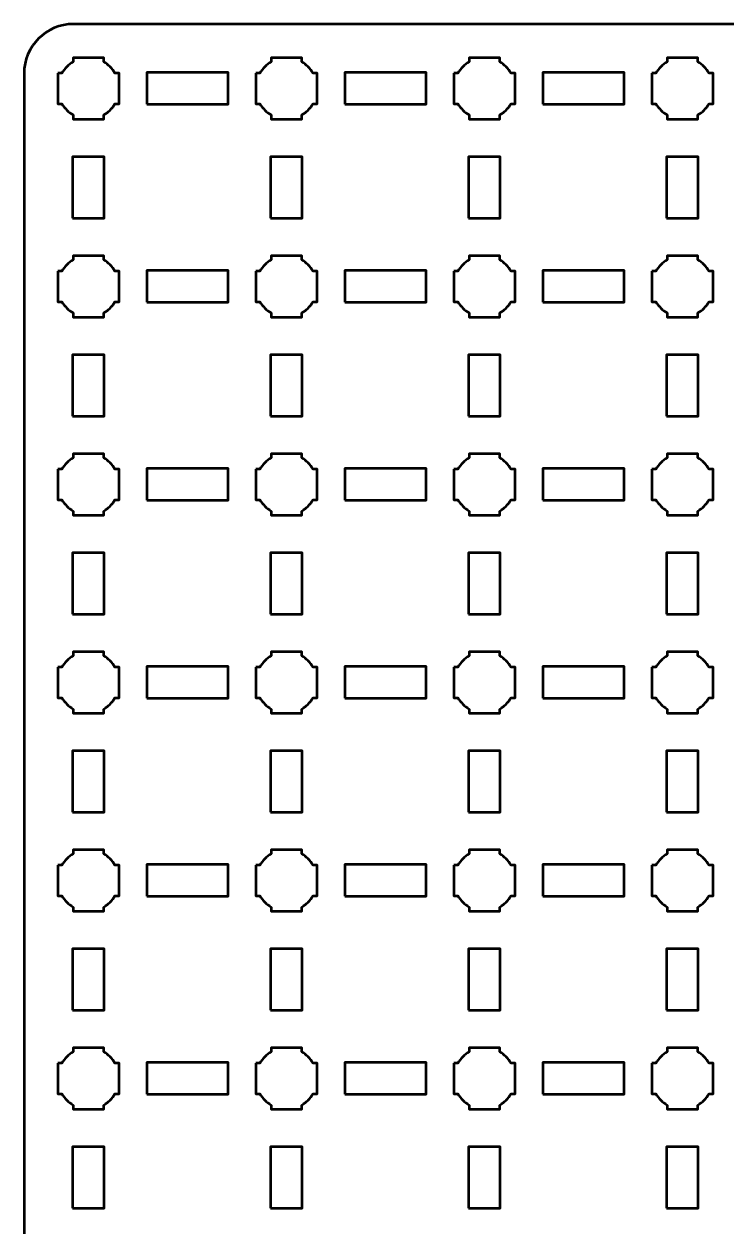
# Model space of a CAD drawing. Header units: centimetres. Extents: x -40.1 to 19.1, y -39.5 to 9.8.
# Drawn here: x -40.15 to -33.05, y -2.35 to 9.8 of the extents above; entities that cross this region are included whole.
import ezdxf

# ---------------------------------------------------------------- set-up
doc = ezdxf.new("R2010")
doc.units = ezdxf.units.CM
doc.header["$MEASUREMENT"] = 0
doc.layers.add('Layer 1', color=7, linetype='Continuous')

msp = doc.modelspace()

# ---------------------------------------------------------------- linework, layer by layer
at = {"layer": 'Layer 1', "color": 250, "lineweight": 53}
for points in [[(-38.91094, 8.99), (-38.08906, 8.99), (-38.08906, 9.31), (-38.91094, 9.31), (-38.91094, 8.99)], [(-36.91094, 8.99), (-36.08906, 8.99), (-36.08906, 9.31), (-36.91094, 9.31), (-36.91094, 8.99)], [(-34.91094, 8.99), (-34.08906, 8.99), (-34.08906, 9.31), (-34.91094, 9.31), (-34.91094, 8.99)], [(-39.66, 7.84), (-39.34, 7.84), (-39.34, 8.46), (-39.66, 8.46), (-39.66, 7.84)], [(-37.66, 7.84), (-37.34, 7.84), (-37.34, 8.46), (-37.66, 8.46), (-37.66, 7.84)], [(-35.66, 7.84), (-35.34, 7.84), (-35.34, 8.46), (-35.66, 8.46), (-35.66, 7.84)], [(-33.66, 7.84), (-33.34, 7.84), (-33.34, 8.46), (-33.66, 8.46), (-33.66, 7.84)], [(-38.91094, 6.99), (-38.08906, 6.99), (-38.08906, 7.31), (-38.91094, 7.31), (-38.91094, 6.99)], [(-36.91094, 6.99), (-36.08906, 6.99), (-36.08906, 7.31), (-36.91094, 7.31), (-36.91094, 6.99)], [(-34.91094, 6.99), (-34.08906, 6.99), (-34.08906, 7.31), (-34.91094, 7.31), (-34.91094, 6.99)], [(-39.66, 5.84), (-39.34, 5.84), (-39.34, 6.46), (-39.66, 6.46), (-39.66, 5.84)], [(-37.66, 5.84), (-37.34, 5.84), (-37.34, 6.46), (-37.66, 6.46), (-37.66, 5.84)], [(-35.66, 5.84), (-35.34, 5.84), (-35.34, 6.46), (-35.66, 6.46), (-35.66, 5.84)], [(-33.66, 5.84), (-33.34, 5.84), (-33.34, 6.46), (-33.66, 6.46), (-33.66, 5.84)], [(-38.91094, 4.99), (-38.08906, 4.99), (-38.08906, 5.31), (-38.91094, 5.31), (-38.91094, 4.99)], [(-36.91094, 4.99), (-36.08906, 4.99), (-36.08906, 5.31), (-36.91094, 5.31), (-36.91094, 4.99)], [(-34.91094, 4.99), (-34.08906, 4.99), (-34.08906, 5.31), (-34.91094, 5.31), (-34.91094, 4.99)], [(-39.66, 3.84), (-39.34, 3.84), (-39.34, 4.46), (-39.66, 4.46), (-39.66, 3.84)], [(-37.66, 3.84), (-37.34, 3.84), (-37.34, 4.46), (-37.66, 4.46), (-37.66, 3.84)], [(-35.66, 3.84), (-35.34, 3.84), (-35.34, 4.46), (-35.66, 4.46), (-35.66, 3.84)], [(-33.66, 3.84), (-33.34, 3.84), (-33.34, 4.46), (-33.66, 4.46), (-33.66, 3.84)], [(-38.91094, 2.99), (-38.08906, 2.99), (-38.08906, 3.31), (-38.91094, 3.31), (-38.91094, 2.99)], [(-36.91094, 2.99), (-36.08906, 2.99), (-36.08906, 3.31), (-36.91094, 3.31), (-36.91094, 2.99)], [(-34.91094, 2.99), (-34.08906, 2.99), (-34.08906, 3.31), (-34.91094, 3.31), (-34.91094, 2.99)], [(-39.66, 1.84), (-39.34, 1.84), (-39.34, 2.46), (-39.66, 2.46), (-39.66, 1.84)], [(-37.66, 1.84), (-37.34, 1.84), (-37.34, 2.46), (-37.66, 2.46), (-37.66, 1.84)], [(-35.66, 1.84), (-35.34, 1.84), (-35.34, 2.46), (-35.66, 2.46), (-35.66, 1.84)], [(-33.66, 1.84), (-33.34, 1.84), (-33.34, 2.46), (-33.66, 2.46), (-33.66, 1.84)], [(-38.91094, 0.99), (-38.08906, 0.99), (-38.08906, 1.31), (-38.91094, 1.31), (-38.91094, 0.99)], [(-36.91094, 0.99), (-36.08906, 0.99), (-36.08906, 1.31), (-36.91094, 1.31), (-36.91094, 0.99)], [(-34.91094, 0.99), (-34.08906, 0.99), (-34.08906, 1.31), (-34.91094, 1.31), (-34.91094, 0.99)], [(-39.66, -0.16), (-39.34, -0.16), (-39.34, 0.46), (-39.66, 0.46), (-39.66, -0.16)], [(-37.66, -0.16), (-37.34, -0.16), (-37.34, 0.46), (-37.66, 0.46), (-37.66, -0.16)], [(-35.66, -0.16), (-35.34, -0.16), (-35.34, 0.46), (-35.66, 0.46), (-35.66, -0.16)], [(-33.66, -0.16), (-33.34, -0.16), (-33.34, 0.46), (-33.66, 0.46), (-33.66, -0.16)], [(-38.91094, -1.01), (-38.08906, -1.01), (-38.08906, -0.69), (-38.91094, -0.69), (-38.91094, -1.01)], [(-36.91094, -1.01), (-36.08906, -1.01), (-36.08906, -0.69), (-36.91094, -0.69), (-36.91094, -1.01)], [(-34.91094, -1.01), (-34.08906, -1.01), (-34.08906, -0.69), (-34.91094, -0.69), (-34.91094, -1.01)], [(-39.66, -2.16), (-39.34, -2.16), (-39.34, -1.54), (-39.66, -1.54), (-39.66, -2.16)], [(-37.66, -2.16), (-37.34, -2.16), (-37.34, -1.54), (-37.66, -1.54), (-37.66, -2.16)], [(-35.66, -2.16), (-35.34, -2.16), (-35.34, -1.54), (-35.66, -1.54), (-35.66, -2.16)], [(-33.66, -2.16), (-33.34, -2.16), (-33.34, -1.54), (-33.66, -1.54), (-33.66, -2.16)]]:
    msp.add_lwpolyline(points, close=True, dxfattribs=at)
msp.add_open_spline([(-40.15, -39), (-40.15, -39), (-40.15, 9.3), (-40.15, 9.3), (-40.15, 9.3), (-40.15, 9.57609), (-39.92609, 9.8), (-39.65, 9.8), (-39.65, 9.8), (-39.65, 9.8), (18.65, 9.8), (18.65, 9.8), (18.65, 9.8), (18.92609, 9.8), (19.15, 9.57609), (19.15, 9.3), (19.15, 9.3), (19.15, 9.3), (19.15, -39), (19.15, -39), (19.15, -39), (19.15, -39.27609), (18.92609, -39.5), (18.65, -39.5), (18.65, -39.5), (18.65, -39.5), (-39.65, -39.5), (-39.65, -39.5), (-39.65, -39.5), (-39.92609, -39.5), (-40.15, -39.27609), (-40.15, -39)], degree=3, knots=[0, 0, 0, 0, 0.125, 0.125, 0.125, 0.125, 0.25, 0.25, 0.25, 0.25, 0.375, 0.375, 0.375, 0.375, 0.5, 0.5, 0.5, 0.5, 0.625, 0.625, 0.625, 0.625, 0.75, 0.75, 0.75, 0.75, 0.875, 0.875, 0.875, 0.875, 1, 1, 1, 1], dxfattribs=at)
at = {"layer": 'Layer 1', "lineweight": 53}
for points in [[(-39.81, 9.305), (-39.81, 9.305), (-39.76851, 9.305), (-39.76851, 9.305), (-39.76851, 9.305), (-39.74128, 9.35205), (-39.70205, 9.39128), (-39.655, 9.41851), (-39.655, 9.41851), (-39.655, 9.41851), (-39.655, 9.46), (-39.655, 9.46), (-39.655, 9.46), (-39.655, 9.46), (-39.5, 9.46), (-39.5, 9.46), (-39.5, 9.46), (-39.5, 9.46), (-39.345, 9.46), (-39.345, 9.46), (-39.345, 9.46), (-39.345, 9.46), (-39.345, 9.41851), (-39.345, 9.41851), (-39.345, 9.41851), (-39.29795, 9.39128), (-39.25872, 9.35205), (-39.23149, 9.305), (-39.23149, 9.305), (-39.23149, 9.305), (-39.19, 9.305), (-39.19, 9.305), (-39.19, 9.305), (-39.19, 9.305), (-39.19, 9.15), (-39.19, 9.15), (-39.19, 9.15), (-39.19, 9.15), (-39.19, 8.995), (-39.19, 8.995), (-39.19, 8.995), (-39.19, 8.995), (-39.23149, 8.995), (-39.23149, 8.995), (-39.23149, 8.995), (-39.25872, 8.94795), (-39.29795, 8.90872), (-39.345, 8.88149), (-39.345, 8.88149), (-39.345, 8.88149), (-39.345, 8.84), (-39.345, 8.84), (-39.345, 8.84), (-39.345, 8.84), (-39.5, 8.84), (-39.5, 8.84), (-39.5, 8.84), (-39.5, 8.84), (-39.655, 8.84), (-39.655, 8.84), (-39.655, 8.84), (-39.655, 8.84), (-39.655, 8.88149), (-39.655, 8.88149), (-39.655, 8.88149), (-39.70205, 8.90872), (-39.74128, 8.94795), (-39.76851, 8.995), (-39.76851, 8.995), (-39.76851, 8.995), (-39.81, 8.995), (-39.81, 8.995), (-39.81, 8.995), (-39.81, 8.995), (-39.81, 9.15), (-39.81, 9.15), (-39.81, 9.15), (-39.81, 9.15), (-39.81, 9.305), (-39.81, 9.305)], [(-37.81, 9.305), (-37.81, 9.305), (-37.76851, 9.305), (-37.76851, 9.305), (-37.76851, 9.305), (-37.74128, 9.35205), (-37.70205, 9.39128), (-37.655, 9.41851), (-37.655, 9.41851), (-37.655, 9.41851), (-37.655, 9.46), (-37.655, 9.46), (-37.655, 9.46), (-37.655, 9.46), (-37.5, 9.46), (-37.5, 9.46), (-37.5, 9.46), (-37.5, 9.46), (-37.345, 9.46), (-37.345, 9.46), (-37.345, 9.46), (-37.345, 9.46), (-37.345, 9.41851), (-37.345, 9.41851), (-37.345, 9.41851), (-37.29795, 9.39128), (-37.25872, 9.35205), (-37.23149, 9.305), (-37.23149, 9.305), (-37.23149, 9.305), (-37.19, 9.305), (-37.19, 9.305), (-37.19, 9.305), (-37.19, 9.305), (-37.19, 9.15), (-37.19, 9.15), (-37.19, 9.15), (-37.19, 9.15), (-37.19, 8.995), (-37.19, 8.995), (-37.19, 8.995), (-37.19, 8.995), (-37.23149, 8.995), (-37.23149, 8.995), (-37.23149, 8.995), (-37.25872, 8.94795), (-37.29795, 8.90872), (-37.345, 8.88149), (-37.345, 8.88149), (-37.345, 8.88149), (-37.345, 8.84), (-37.345, 8.84), (-37.345, 8.84), (-37.345, 8.84), (-37.5, 8.84), (-37.5, 8.84), (-37.5, 8.84), (-37.5, 8.84), (-37.655, 8.84), (-37.655, 8.84), (-37.655, 8.84), (-37.655, 8.84), (-37.655, 8.88149), (-37.655, 8.88149), (-37.655, 8.88149), (-37.70205, 8.90872), (-37.74128, 8.94795), (-37.76851, 8.995), (-37.76851, 8.995), (-37.76851, 8.995), (-37.81, 8.995), (-37.81, 8.995), (-37.81, 8.995), (-37.81, 8.995), (-37.81, 9.15), (-37.81, 9.15), (-37.81, 9.15), (-37.81, 9.15), (-37.81, 9.305), (-37.81, 9.305)], [(-35.81, 9.305), (-35.81, 9.305), (-35.76851, 9.305), (-35.76851, 9.305), (-35.76851, 9.305), (-35.74128, 9.35205), (-35.70205, 9.39128), (-35.655, 9.41851), (-35.655, 9.41851), (-35.655, 9.41851), (-35.655, 9.46), (-35.655, 9.46), (-35.655, 9.46), (-35.655, 9.46), (-35.5, 9.46), (-35.5, 9.46), (-35.5, 9.46), (-35.5, 9.46), (-35.345, 9.46), (-35.345, 9.46), (-35.345, 9.46), (-35.345, 9.46), (-35.345, 9.41851), (-35.345, 9.41851), (-35.345, 9.41851), (-35.29795, 9.39128), (-35.25872, 9.35205), (-35.23149, 9.305), (-35.23149, 9.305), (-35.23149, 9.305), (-35.19, 9.305), (-35.19, 9.305), (-35.19, 9.305), (-35.19, 9.305), (-35.19, 9.15), (-35.19, 9.15), (-35.19, 9.15), (-35.19, 9.15), (-35.19, 8.995), (-35.19, 8.995), (-35.19, 8.995), (-35.19, 8.995), (-35.23149, 8.995), (-35.23149, 8.995), (-35.23149, 8.995), (-35.25872, 8.94795), (-35.29795, 8.90872), (-35.345, 8.88149), (-35.345, 8.88149), (-35.345, 8.88149), (-35.345, 8.84), (-35.345, 8.84), (-35.345, 8.84), (-35.345, 8.84), (-35.5, 8.84), (-35.5, 8.84), (-35.5, 8.84), (-35.5, 8.84), (-35.655, 8.84), (-35.655, 8.84), (-35.655, 8.84), (-35.655, 8.84), (-35.655, 8.88149), (-35.655, 8.88149), (-35.655, 8.88149), (-35.70205, 8.90872), (-35.74128, 8.94795), (-35.76851, 8.995), (-35.76851, 8.995), (-35.76851, 8.995), (-35.81, 8.995), (-35.81, 8.995), (-35.81, 8.995), (-35.81, 8.995), (-35.81, 9.15), (-35.81, 9.15), (-35.81, 9.15), (-35.81, 9.15), (-35.81, 9.305), (-35.81, 9.305)], [(-33.81, 9.305), (-33.81, 9.305), (-33.76851, 9.305), (-33.76851, 9.305), (-33.76851, 9.305), (-33.74128, 9.35205), (-33.70205, 9.39128), (-33.655, 9.41851), (-33.655, 9.41851), (-33.655, 9.41851), (-33.655, 9.46), (-33.655, 9.46), (-33.655, 9.46), (-33.655, 9.46), (-33.5, 9.46), (-33.5, 9.46), (-33.5, 9.46), (-33.5, 9.46), (-33.345, 9.46), (-33.345, 9.46), (-33.345, 9.46), (-33.345, 9.46), (-33.345, 9.41851), (-33.345, 9.41851), (-33.345, 9.41851), (-33.29795, 9.39128), (-33.25872, 9.35205), (-33.23149, 9.305), (-33.23149, 9.305), (-33.23149, 9.305), (-33.19, 9.305), (-33.19, 9.305), (-33.19, 9.305), (-33.19, 9.305), (-33.19, 9.15), (-33.19, 9.15), (-33.19, 9.15), (-33.19, 9.15), (-33.19, 8.995), (-33.19, 8.995), (-33.19, 8.995), (-33.19, 8.995), (-33.23149, 8.995), (-33.23149, 8.995), (-33.23149, 8.995), (-33.25872, 8.94795), (-33.29795, 8.90872), (-33.345, 8.88149), (-33.345, 8.88149), (-33.345, 8.88149), (-33.345, 8.84), (-33.345, 8.84), (-33.345, 8.84), (-33.345, 8.84), (-33.5, 8.84), (-33.5, 8.84), (-33.5, 8.84), (-33.5, 8.84), (-33.655, 8.84), (-33.655, 8.84), (-33.655, 8.84), (-33.655, 8.84), (-33.655, 8.88149), (-33.655, 8.88149), (-33.655, 8.88149), (-33.70205, 8.90872), (-33.74128, 8.94795), (-33.76851, 8.995), (-33.76851, 8.995), (-33.76851, 8.995), (-33.81, 8.995), (-33.81, 8.995), (-33.81, 8.995), (-33.81, 8.995), (-33.81, 9.15), (-33.81, 9.15), (-33.81, 9.15), (-33.81, 9.15), (-33.81, 9.305), (-33.81, 9.305)], [(-39.81, 7.305), (-39.81, 7.305), (-39.76851, 7.305), (-39.76851, 7.305), (-39.76851, 7.305), (-39.74128, 7.35205), (-39.70205, 7.39128), (-39.655, 7.41851), (-39.655, 7.41851), (-39.655, 7.41851), (-39.655, 7.46), (-39.655, 7.46), (-39.655, 7.46), (-39.655, 7.46), (-39.5, 7.46), (-39.5, 7.46), (-39.5, 7.46), (-39.5, 7.46), (-39.345, 7.46), (-39.345, 7.46), (-39.345, 7.46), (-39.345, 7.46), (-39.345, 7.41851), (-39.345, 7.41851), (-39.345, 7.41851), (-39.29795, 7.39128), (-39.25872, 7.35205), (-39.23149, 7.305), (-39.23149, 7.305), (-39.23149, 7.305), (-39.19, 7.305), (-39.19, 7.305), (-39.19, 7.305), (-39.19, 7.305), (-39.19, 7.15), (-39.19, 7.15), (-39.19, 7.15), (-39.19, 7.15), (-39.19, 6.995), (-39.19, 6.995), (-39.19, 6.995), (-39.19, 6.995), (-39.23149, 6.995), (-39.23149, 6.995), (-39.23149, 6.995), (-39.25872, 6.94795), (-39.29795, 6.90872), (-39.345, 6.88149), (-39.345, 6.88149), (-39.345, 6.88149), (-39.345, 6.84), (-39.345, 6.84), (-39.345, 6.84), (-39.345, 6.84), (-39.5, 6.84), (-39.5, 6.84), (-39.5, 6.84), (-39.5, 6.84), (-39.655, 6.84), (-39.655, 6.84), (-39.655, 6.84), (-39.655, 6.84), (-39.655, 6.88149), (-39.655, 6.88149), (-39.655, 6.88149), (-39.70205, 6.90872), (-39.74128, 6.94795), (-39.76851, 6.995), (-39.76851, 6.995), (-39.76851, 6.995), (-39.81, 6.995), (-39.81, 6.995), (-39.81, 6.995), (-39.81, 6.995), (-39.81, 7.15), (-39.81, 7.15), (-39.81, 7.15), (-39.81, 7.15), (-39.81, 7.305), (-39.81, 7.305)], [(-37.81, 7.305), (-37.81, 7.305), (-37.76851, 7.305), (-37.76851, 7.305), (-37.76851, 7.305), (-37.74128, 7.35205), (-37.70205, 7.39128), (-37.655, 7.41851), (-37.655, 7.41851), (-37.655, 7.41851), (-37.655, 7.46), (-37.655, 7.46), (-37.655, 7.46), (-37.655, 7.46), (-37.5, 7.46), (-37.5, 7.46), (-37.5, 7.46), (-37.5, 7.46), (-37.345, 7.46), (-37.345, 7.46), (-37.345, 7.46), (-37.345, 7.46), (-37.345, 7.41851), (-37.345, 7.41851), (-37.345, 7.41851), (-37.29795, 7.39128), (-37.25872, 7.35205), (-37.23149, 7.305), (-37.23149, 7.305), (-37.23149, 7.305), (-37.19, 7.305), (-37.19, 7.305), (-37.19, 7.305), (-37.19, 7.305), (-37.19, 7.15), (-37.19, 7.15), (-37.19, 7.15), (-37.19, 7.15), (-37.19, 6.995), (-37.19, 6.995), (-37.19, 6.995), (-37.19, 6.995), (-37.23149, 6.995), (-37.23149, 6.995), (-37.23149, 6.995), (-37.25872, 6.94795), (-37.29795, 6.90872), (-37.345, 6.88149), (-37.345, 6.88149), (-37.345, 6.88149), (-37.345, 6.84), (-37.345, 6.84), (-37.345, 6.84), (-37.345, 6.84), (-37.5, 6.84), (-37.5, 6.84), (-37.5, 6.84), (-37.5, 6.84), (-37.655, 6.84), (-37.655, 6.84), (-37.655, 6.84), (-37.655, 6.84), (-37.655, 6.88149), (-37.655, 6.88149), (-37.655, 6.88149), (-37.70205, 6.90872), (-37.74128, 6.94795), (-37.76851, 6.995), (-37.76851, 6.995), (-37.76851, 6.995), (-37.81, 6.995), (-37.81, 6.995), (-37.81, 6.995), (-37.81, 6.995), (-37.81, 7.15), (-37.81, 7.15), (-37.81, 7.15), (-37.81, 7.15), (-37.81, 7.305), (-37.81, 7.305)], [(-35.81, 7.305), (-35.81, 7.305), (-35.76851, 7.305), (-35.76851, 7.305), (-35.76851, 7.305), (-35.74128, 7.35205), (-35.70205, 7.39128), (-35.655, 7.41851), (-35.655, 7.41851), (-35.655, 7.41851), (-35.655, 7.46), (-35.655, 7.46), (-35.655, 7.46), (-35.655, 7.46), (-35.5, 7.46), (-35.5, 7.46), (-35.5, 7.46), (-35.5, 7.46), (-35.345, 7.46), (-35.345, 7.46), (-35.345, 7.46), (-35.345, 7.46), (-35.345, 7.41851), (-35.345, 7.41851), (-35.345, 7.41851), (-35.29795, 7.39128), (-35.25872, 7.35205), (-35.23149, 7.305), (-35.23149, 7.305), (-35.23149, 7.305), (-35.19, 7.305), (-35.19, 7.305), (-35.19, 7.305), (-35.19, 7.305), (-35.19, 7.15), (-35.19, 7.15), (-35.19, 7.15), (-35.19, 7.15), (-35.19, 6.995), (-35.19, 6.995), (-35.19, 6.995), (-35.19, 6.995), (-35.23149, 6.995), (-35.23149, 6.995), (-35.23149, 6.995), (-35.25872, 6.94795), (-35.29795, 6.90872), (-35.345, 6.88149), (-35.345, 6.88149), (-35.345, 6.88149), (-35.345, 6.84), (-35.345, 6.84), (-35.345, 6.84), (-35.345, 6.84), (-35.5, 6.84), (-35.5, 6.84), (-35.5, 6.84), (-35.5, 6.84), (-35.655, 6.84), (-35.655, 6.84), (-35.655, 6.84), (-35.655, 6.84), (-35.655, 6.88149), (-35.655, 6.88149), (-35.655, 6.88149), (-35.70205, 6.90872), (-35.74128, 6.94795), (-35.76851, 6.995), (-35.76851, 6.995), (-35.76851, 6.995), (-35.81, 6.995), (-35.81, 6.995), (-35.81, 6.995), (-35.81, 6.995), (-35.81, 7.15), (-35.81, 7.15), (-35.81, 7.15), (-35.81, 7.15), (-35.81, 7.305), (-35.81, 7.305)], [(-33.81, 7.305), (-33.81, 7.305), (-33.76851, 7.305), (-33.76851, 7.305), (-33.76851, 7.305), (-33.74128, 7.35205), (-33.70205, 7.39128), (-33.655, 7.41851), (-33.655, 7.41851), (-33.655, 7.41851), (-33.655, 7.46), (-33.655, 7.46), (-33.655, 7.46), (-33.655, 7.46), (-33.5, 7.46), (-33.5, 7.46), (-33.5, 7.46), (-33.5, 7.46), (-33.345, 7.46), (-33.345, 7.46), (-33.345, 7.46), (-33.345, 7.46), (-33.345, 7.41851), (-33.345, 7.41851), (-33.345, 7.41851), (-33.29795, 7.39128), (-33.25872, 7.35205), (-33.23149, 7.305), (-33.23149, 7.305), (-33.23149, 7.305), (-33.19, 7.305), (-33.19, 7.305), (-33.19, 7.305), (-33.19, 7.305), (-33.19, 7.15), (-33.19, 7.15), (-33.19, 7.15), (-33.19, 7.15), (-33.19, 6.995), (-33.19, 6.995), (-33.19, 6.995), (-33.19, 6.995), (-33.23149, 6.995), (-33.23149, 6.995), (-33.23149, 6.995), (-33.25872, 6.94795), (-33.29795, 6.90872), (-33.345, 6.88149), (-33.345, 6.88149), (-33.345, 6.88149), (-33.345, 6.84), (-33.345, 6.84), (-33.345, 6.84), (-33.345, 6.84), (-33.5, 6.84), (-33.5, 6.84), (-33.5, 6.84), (-33.5, 6.84), (-33.655, 6.84), (-33.655, 6.84), (-33.655, 6.84), (-33.655, 6.84), (-33.655, 6.88149), (-33.655, 6.88149), (-33.655, 6.88149), (-33.70205, 6.90872), (-33.74128, 6.94795), (-33.76851, 6.995), (-33.76851, 6.995), (-33.76851, 6.995), (-33.81, 6.995), (-33.81, 6.995), (-33.81, 6.995), (-33.81, 6.995), (-33.81, 7.15), (-33.81, 7.15), (-33.81, 7.15), (-33.81, 7.15), (-33.81, 7.305), (-33.81, 7.305)], [(-39.81, 5.305), (-39.81, 5.305), (-39.76851, 5.305), (-39.76851, 5.305), (-39.76851, 5.305), (-39.74128, 5.35205), (-39.70205, 5.39128), (-39.655, 5.41851), (-39.655, 5.41851), (-39.655, 5.41851), (-39.655, 5.46), (-39.655, 5.46), (-39.655, 5.46), (-39.655, 5.46), (-39.5, 5.46), (-39.5, 5.46), (-39.5, 5.46), (-39.5, 5.46), (-39.345, 5.46), (-39.345, 5.46), (-39.345, 5.46), (-39.345, 5.46), (-39.345, 5.41851), (-39.345, 5.41851), (-39.345, 5.41851), (-39.29795, 5.39128), (-39.25872, 5.35205), (-39.23149, 5.305), (-39.23149, 5.305), (-39.23149, 5.305), (-39.19, 5.305), (-39.19, 5.305), (-39.19, 5.305), (-39.19, 5.305), (-39.19, 5.15), (-39.19, 5.15), (-39.19, 5.15), (-39.19, 5.15), (-39.19, 4.995), (-39.19, 4.995), (-39.19, 4.995), (-39.19, 4.995), (-39.23149, 4.995), (-39.23149, 4.995), (-39.23149, 4.995), (-39.25872, 4.94795), (-39.29795, 4.90872), (-39.345, 4.88149), (-39.345, 4.88149), (-39.345, 4.88149), (-39.345, 4.84), (-39.345, 4.84), (-39.345, 4.84), (-39.345, 4.84), (-39.5, 4.84), (-39.5, 4.84), (-39.5, 4.84), (-39.5, 4.84), (-39.655, 4.84), (-39.655, 4.84), (-39.655, 4.84), (-39.655, 4.84), (-39.655, 4.88149), (-39.655, 4.88149), (-39.655, 4.88149), (-39.70205, 4.90872), (-39.74128, 4.94795), (-39.76851, 4.995), (-39.76851, 4.995), (-39.76851, 4.995), (-39.81, 4.995), (-39.81, 4.995), (-39.81, 4.995), (-39.81, 4.995), (-39.81, 5.15), (-39.81, 5.15), (-39.81, 5.15), (-39.81, 5.15), (-39.81, 5.305), (-39.81, 5.305)], [(-37.81, 5.305), (-37.81, 5.305), (-37.76851, 5.305), (-37.76851, 5.305), (-37.76851, 5.305), (-37.74128, 5.35205), (-37.70205, 5.39128), (-37.655, 5.41851), (-37.655, 5.41851), (-37.655, 5.41851), (-37.655, 5.46), (-37.655, 5.46), (-37.655, 5.46), (-37.655, 5.46), (-37.5, 5.46), (-37.5, 5.46), (-37.5, 5.46), (-37.5, 5.46), (-37.345, 5.46), (-37.345, 5.46), (-37.345, 5.46), (-37.345, 5.46), (-37.345, 5.41851), (-37.345, 5.41851), (-37.345, 5.41851), (-37.29795, 5.39128), (-37.25872, 5.35205), (-37.23149, 5.305), (-37.23149, 5.305), (-37.23149, 5.305), (-37.19, 5.305), (-37.19, 5.305), (-37.19, 5.305), (-37.19, 5.305), (-37.19, 5.15), (-37.19, 5.15), (-37.19, 5.15), (-37.19, 5.15), (-37.19, 4.995), (-37.19, 4.995), (-37.19, 4.995), (-37.19, 4.995), (-37.23149, 4.995), (-37.23149, 4.995), (-37.23149, 4.995), (-37.25872, 4.94795), (-37.29795, 4.90872), (-37.345, 4.88149), (-37.345, 4.88149), (-37.345, 4.88149), (-37.345, 4.84), (-37.345, 4.84), (-37.345, 4.84), (-37.345, 4.84), (-37.5, 4.84), (-37.5, 4.84), (-37.5, 4.84), (-37.5, 4.84), (-37.655, 4.84), (-37.655, 4.84), (-37.655, 4.84), (-37.655, 4.84), (-37.655, 4.88149), (-37.655, 4.88149), (-37.655, 4.88149), (-37.70205, 4.90872), (-37.74128, 4.94795), (-37.76851, 4.995), (-37.76851, 4.995), (-37.76851, 4.995), (-37.81, 4.995), (-37.81, 4.995), (-37.81, 4.995), (-37.81, 4.995), (-37.81, 5.15), (-37.81, 5.15), (-37.81, 5.15), (-37.81, 5.15), (-37.81, 5.305), (-37.81, 5.305)], [(-35.81, 5.305), (-35.81, 5.305), (-35.76851, 5.305), (-35.76851, 5.305), (-35.76851, 5.305), (-35.74128, 5.35205), (-35.70205, 5.39128), (-35.655, 5.41851), (-35.655, 5.41851), (-35.655, 5.41851), (-35.655, 5.46), (-35.655, 5.46), (-35.655, 5.46), (-35.655, 5.46), (-35.5, 5.46), (-35.5, 5.46), (-35.5, 5.46), (-35.5, 5.46), (-35.345, 5.46), (-35.345, 5.46), (-35.345, 5.46), (-35.345, 5.46), (-35.345, 5.41851), (-35.345, 5.41851), (-35.345, 5.41851), (-35.29795, 5.39128), (-35.25872, 5.35205), (-35.23149, 5.305), (-35.23149, 5.305), (-35.23149, 5.305), (-35.19, 5.305), (-35.19, 5.305), (-35.19, 5.305), (-35.19, 5.305), (-35.19, 5.15), (-35.19, 5.15), (-35.19, 5.15), (-35.19, 5.15), (-35.19, 4.995), (-35.19, 4.995), (-35.19, 4.995), (-35.19, 4.995), (-35.23149, 4.995), (-35.23149, 4.995), (-35.23149, 4.995), (-35.25872, 4.94795), (-35.29795, 4.90872), (-35.345, 4.88149), (-35.345, 4.88149), (-35.345, 4.88149), (-35.345, 4.84), (-35.345, 4.84), (-35.345, 4.84), (-35.345, 4.84), (-35.5, 4.84), (-35.5, 4.84), (-35.5, 4.84), (-35.5, 4.84), (-35.655, 4.84), (-35.655, 4.84), (-35.655, 4.84), (-35.655, 4.84), (-35.655, 4.88149), (-35.655, 4.88149), (-35.655, 4.88149), (-35.70205, 4.90872), (-35.74128, 4.94795), (-35.76851, 4.995), (-35.76851, 4.995), (-35.76851, 4.995), (-35.81, 4.995), (-35.81, 4.995), (-35.81, 4.995), (-35.81, 4.995), (-35.81, 5.15), (-35.81, 5.15), (-35.81, 5.15), (-35.81, 5.15), (-35.81, 5.305), (-35.81, 5.305)], [(-33.81, 5.305), (-33.81, 5.305), (-33.76851, 5.305), (-33.76851, 5.305), (-33.76851, 5.305), (-33.74128, 5.35205), (-33.70205, 5.39128), (-33.655, 5.41851), (-33.655, 5.41851), (-33.655, 5.41851), (-33.655, 5.46), (-33.655, 5.46), (-33.655, 5.46), (-33.655, 5.46), (-33.5, 5.46), (-33.5, 5.46), (-33.5, 5.46), (-33.5, 5.46), (-33.345, 5.46), (-33.345, 5.46), (-33.345, 5.46), (-33.345, 5.46), (-33.345, 5.41851), (-33.345, 5.41851), (-33.345, 5.41851), (-33.29795, 5.39128), (-33.25872, 5.35205), (-33.23149, 5.305), (-33.23149, 5.305), (-33.23149, 5.305), (-33.19, 5.305), (-33.19, 5.305), (-33.19, 5.305), (-33.19, 5.305), (-33.19, 5.15), (-33.19, 5.15), (-33.19, 5.15), (-33.19, 5.15), (-33.19, 4.995), (-33.19, 4.995), (-33.19, 4.995), (-33.19, 4.995), (-33.23149, 4.995), (-33.23149, 4.995), (-33.23149, 4.995), (-33.25872, 4.94795), (-33.29795, 4.90872), (-33.345, 4.88149), (-33.345, 4.88149), (-33.345, 4.88149), (-33.345, 4.84), (-33.345, 4.84), (-33.345, 4.84), (-33.345, 4.84), (-33.5, 4.84), (-33.5, 4.84), (-33.5, 4.84), (-33.5, 4.84), (-33.655, 4.84), (-33.655, 4.84), (-33.655, 4.84), (-33.655, 4.84), (-33.655, 4.88149), (-33.655, 4.88149), (-33.655, 4.88149), (-33.70205, 4.90872), (-33.74128, 4.94795), (-33.76851, 4.995), (-33.76851, 4.995), (-33.76851, 4.995), (-33.81, 4.995), (-33.81, 4.995), (-33.81, 4.995), (-33.81, 4.995), (-33.81, 5.15), (-33.81, 5.15), (-33.81, 5.15), (-33.81, 5.15), (-33.81, 5.305), (-33.81, 5.305)], [(-39.81, 3.305), (-39.81, 3.305), (-39.76851, 3.305), (-39.76851, 3.305), (-39.76851, 3.305), (-39.74128, 3.35205), (-39.70205, 3.39128), (-39.655, 3.41851), (-39.655, 3.41851), (-39.655, 3.41851), (-39.655, 3.46), (-39.655, 3.46), (-39.655, 3.46), (-39.655, 3.46), (-39.5, 3.46), (-39.5, 3.46), (-39.5, 3.46), (-39.5, 3.46), (-39.345, 3.46), (-39.345, 3.46), (-39.345, 3.46), (-39.345, 3.46), (-39.345, 3.41851), (-39.345, 3.41851), (-39.345, 3.41851), (-39.29795, 3.39128), (-39.25872, 3.35205), (-39.23149, 3.305), (-39.23149, 3.305), (-39.23149, 3.305), (-39.19, 3.305), (-39.19, 3.305), (-39.19, 3.305), (-39.19, 3.305), (-39.19, 3.15), (-39.19, 3.15), (-39.19, 3.15), (-39.19, 3.15), (-39.19, 2.995), (-39.19, 2.995), (-39.19, 2.995), (-39.19, 2.995), (-39.23149, 2.995), (-39.23149, 2.995), (-39.23149, 2.995), (-39.25872, 2.94795), (-39.29795, 2.90872), (-39.345, 2.88149), (-39.345, 2.88149), (-39.345, 2.88149), (-39.345, 2.84), (-39.345, 2.84), (-39.345, 2.84), (-39.345, 2.84), (-39.5, 2.84), (-39.5, 2.84), (-39.5, 2.84), (-39.5, 2.84), (-39.655, 2.84), (-39.655, 2.84), (-39.655, 2.84), (-39.655, 2.84), (-39.655, 2.88149), (-39.655, 2.88149), (-39.655, 2.88149), (-39.70205, 2.90872), (-39.74128, 2.94795), (-39.76851, 2.995), (-39.76851, 2.995), (-39.76851, 2.995), (-39.81, 2.995), (-39.81, 2.995), (-39.81, 2.995), (-39.81, 2.995), (-39.81, 3.15), (-39.81, 3.15), (-39.81, 3.15), (-39.81, 3.15), (-39.81, 3.305), (-39.81, 3.305)], [(-37.81, 3.305), (-37.81, 3.305), (-37.76851, 3.305), (-37.76851, 3.305), (-37.76851, 3.305), (-37.74128, 3.35205), (-37.70205, 3.39128), (-37.655, 3.41851), (-37.655, 3.41851), (-37.655, 3.41851), (-37.655, 3.46), (-37.655, 3.46), (-37.655, 3.46), (-37.655, 3.46), (-37.5, 3.46), (-37.5, 3.46), (-37.5, 3.46), (-37.5, 3.46), (-37.345, 3.46), (-37.345, 3.46), (-37.345, 3.46), (-37.345, 3.46), (-37.345, 3.41851), (-37.345, 3.41851), (-37.345, 3.41851), (-37.29795, 3.39128), (-37.25872, 3.35205), (-37.23149, 3.305), (-37.23149, 3.305), (-37.23149, 3.305), (-37.19, 3.305), (-37.19, 3.305), (-37.19, 3.305), (-37.19, 3.305), (-37.19, 3.15), (-37.19, 3.15), (-37.19, 3.15), (-37.19, 3.15), (-37.19, 2.995), (-37.19, 2.995), (-37.19, 2.995), (-37.19, 2.995), (-37.23149, 2.995), (-37.23149, 2.995), (-37.23149, 2.995), (-37.25872, 2.94795), (-37.29795, 2.90872), (-37.345, 2.88149), (-37.345, 2.88149), (-37.345, 2.88149), (-37.345, 2.84), (-37.345, 2.84), (-37.345, 2.84), (-37.345, 2.84), (-37.5, 2.84), (-37.5, 2.84), (-37.5, 2.84), (-37.5, 2.84), (-37.655, 2.84), (-37.655, 2.84), (-37.655, 2.84), (-37.655, 2.84), (-37.655, 2.88149), (-37.655, 2.88149), (-37.655, 2.88149), (-37.70205, 2.90872), (-37.74128, 2.94795), (-37.76851, 2.995), (-37.76851, 2.995), (-37.76851, 2.995), (-37.81, 2.995), (-37.81, 2.995), (-37.81, 2.995), (-37.81, 2.995), (-37.81, 3.15), (-37.81, 3.15), (-37.81, 3.15), (-37.81, 3.15), (-37.81, 3.305), (-37.81, 3.305)], [(-35.81, 3.305), (-35.81, 3.305), (-35.76851, 3.305), (-35.76851, 3.305), (-35.76851, 3.305), (-35.74128, 3.35205), (-35.70205, 3.39128), (-35.655, 3.41851), (-35.655, 3.41851), (-35.655, 3.41851), (-35.655, 3.46), (-35.655, 3.46), (-35.655, 3.46), (-35.655, 3.46), (-35.5, 3.46), (-35.5, 3.46), (-35.5, 3.46), (-35.5, 3.46), (-35.345, 3.46), (-35.345, 3.46), (-35.345, 3.46), (-35.345, 3.46), (-35.345, 3.41851), (-35.345, 3.41851), (-35.345, 3.41851), (-35.29795, 3.39128), (-35.25872, 3.35205), (-35.23149, 3.305), (-35.23149, 3.305), (-35.23149, 3.305), (-35.19, 3.305), (-35.19, 3.305), (-35.19, 3.305), (-35.19, 3.305), (-35.19, 3.15), (-35.19, 3.15), (-35.19, 3.15), (-35.19, 3.15), (-35.19, 2.995), (-35.19, 2.995), (-35.19, 2.995), (-35.19, 2.995), (-35.23149, 2.995), (-35.23149, 2.995), (-35.23149, 2.995), (-35.25872, 2.94795), (-35.29795, 2.90872), (-35.345, 2.88149), (-35.345, 2.88149), (-35.345, 2.88149), (-35.345, 2.84), (-35.345, 2.84), (-35.345, 2.84), (-35.345, 2.84), (-35.5, 2.84), (-35.5, 2.84), (-35.5, 2.84), (-35.5, 2.84), (-35.655, 2.84), (-35.655, 2.84), (-35.655, 2.84), (-35.655, 2.84), (-35.655, 2.88149), (-35.655, 2.88149), (-35.655, 2.88149), (-35.70205, 2.90872), (-35.74128, 2.94795), (-35.76851, 2.995), (-35.76851, 2.995), (-35.76851, 2.995), (-35.81, 2.995), (-35.81, 2.995), (-35.81, 2.995), (-35.81, 2.995), (-35.81, 3.15), (-35.81, 3.15), (-35.81, 3.15), (-35.81, 3.15), (-35.81, 3.305), (-35.81, 3.305)], [(-33.81, 3.305), (-33.81, 3.305), (-33.76851, 3.305), (-33.76851, 3.305), (-33.76851, 3.305), (-33.74128, 3.35205), (-33.70205, 3.39128), (-33.655, 3.41851), (-33.655, 3.41851), (-33.655, 3.41851), (-33.655, 3.46), (-33.655, 3.46), (-33.655, 3.46), (-33.655, 3.46), (-33.5, 3.46), (-33.5, 3.46), (-33.5, 3.46), (-33.5, 3.46), (-33.345, 3.46), (-33.345, 3.46), (-33.345, 3.46), (-33.345, 3.46), (-33.345, 3.41851), (-33.345, 3.41851), (-33.345, 3.41851), (-33.29795, 3.39128), (-33.25872, 3.35205), (-33.23149, 3.305), (-33.23149, 3.305), (-33.23149, 3.305), (-33.19, 3.305), (-33.19, 3.305), (-33.19, 3.305), (-33.19, 3.305), (-33.19, 3.15), (-33.19, 3.15), (-33.19, 3.15), (-33.19, 3.15), (-33.19, 2.995), (-33.19, 2.995), (-33.19, 2.995), (-33.19, 2.995), (-33.23149, 2.995), (-33.23149, 2.995), (-33.23149, 2.995), (-33.25872, 2.94795), (-33.29795, 2.90872), (-33.345, 2.88149), (-33.345, 2.88149), (-33.345, 2.88149), (-33.345, 2.84), (-33.345, 2.84), (-33.345, 2.84), (-33.345, 2.84), (-33.5, 2.84), (-33.5, 2.84), (-33.5, 2.84), (-33.5, 2.84), (-33.655, 2.84), (-33.655, 2.84), (-33.655, 2.84), (-33.655, 2.84), (-33.655, 2.88149), (-33.655, 2.88149), (-33.655, 2.88149), (-33.70205, 2.90872), (-33.74128, 2.94795), (-33.76851, 2.995), (-33.76851, 2.995), (-33.76851, 2.995), (-33.81, 2.995), (-33.81, 2.995), (-33.81, 2.995), (-33.81, 2.995), (-33.81, 3.15), (-33.81, 3.15), (-33.81, 3.15), (-33.81, 3.15), (-33.81, 3.305), (-33.81, 3.305)], [(-39.81, 1.305), (-39.81, 1.305), (-39.76851, 1.305), (-39.76851, 1.305), (-39.76851, 1.305), (-39.74128, 1.35205), (-39.70205, 1.39128), (-39.655, 1.41851), (-39.655, 1.41851), (-39.655, 1.41851), (-39.655, 1.46), (-39.655, 1.46), (-39.655, 1.46), (-39.655, 1.46), (-39.5, 1.46), (-39.5, 1.46), (-39.5, 1.46), (-39.5, 1.46), (-39.345, 1.46), (-39.345, 1.46), (-39.345, 1.46), (-39.345, 1.46), (-39.345, 1.41851), (-39.345, 1.41851), (-39.345, 1.41851), (-39.29795, 1.39128), (-39.25872, 1.35205), (-39.23149, 1.305), (-39.23149, 1.305), (-39.23149, 1.305), (-39.19, 1.305), (-39.19, 1.305), (-39.19, 1.305), (-39.19, 1.305), (-39.19, 1.15), (-39.19, 1.15), (-39.19, 1.15), (-39.19, 1.15), (-39.19, 0.995), (-39.19, 0.995), (-39.19, 0.995), (-39.19, 0.995), (-39.23149, 0.995), (-39.23149, 0.995), (-39.23149, 0.995), (-39.25872, 0.94795), (-39.29795, 0.90872), (-39.345, 0.88149), (-39.345, 0.88149), (-39.345, 0.88149), (-39.345, 0.84), (-39.345, 0.84), (-39.345, 0.84), (-39.345, 0.84), (-39.5, 0.84), (-39.5, 0.84), (-39.5, 0.84), (-39.5, 0.84), (-39.655, 0.84), (-39.655, 0.84), (-39.655, 0.84), (-39.655, 0.84), (-39.655, 0.88149), (-39.655, 0.88149), (-39.655, 0.88149), (-39.70205, 0.90872), (-39.74128, 0.94795), (-39.76851, 0.995), (-39.76851, 0.995), (-39.76851, 0.995), (-39.81, 0.995), (-39.81, 0.995), (-39.81, 0.995), (-39.81, 0.995), (-39.81, 1.15), (-39.81, 1.15), (-39.81, 1.15), (-39.81, 1.15), (-39.81, 1.305), (-39.81, 1.305)], [(-37.81, 1.305), (-37.81, 1.305), (-37.76851, 1.305), (-37.76851, 1.305), (-37.76851, 1.305), (-37.74128, 1.35205), (-37.70205, 1.39128), (-37.655, 1.41851), (-37.655, 1.41851), (-37.655, 1.41851), (-37.655, 1.46), (-37.655, 1.46), (-37.655, 1.46), (-37.655, 1.46), (-37.5, 1.46), (-37.5, 1.46), (-37.5, 1.46), (-37.5, 1.46), (-37.345, 1.46), (-37.345, 1.46), (-37.345, 1.46), (-37.345, 1.46), (-37.345, 1.41851), (-37.345, 1.41851), (-37.345, 1.41851), (-37.29795, 1.39128), (-37.25872, 1.35205), (-37.23149, 1.305), (-37.23149, 1.305), (-37.23149, 1.305), (-37.19, 1.305), (-37.19, 1.305), (-37.19, 1.305), (-37.19, 1.305), (-37.19, 1.15), (-37.19, 1.15), (-37.19, 1.15), (-37.19, 1.15), (-37.19, 0.995), (-37.19, 0.995), (-37.19, 0.995), (-37.19, 0.995), (-37.23149, 0.995), (-37.23149, 0.995), (-37.23149, 0.995), (-37.25872, 0.94795), (-37.29795, 0.90872), (-37.345, 0.88149), (-37.345, 0.88149), (-37.345, 0.88149), (-37.345, 0.84), (-37.345, 0.84), (-37.345, 0.84), (-37.345, 0.84), (-37.5, 0.84), (-37.5, 0.84), (-37.5, 0.84), (-37.5, 0.84), (-37.655, 0.84), (-37.655, 0.84), (-37.655, 0.84), (-37.655, 0.84), (-37.655, 0.88149), (-37.655, 0.88149), (-37.655, 0.88149), (-37.70205, 0.90872), (-37.74128, 0.94795), (-37.76851, 0.995), (-37.76851, 0.995), (-37.76851, 0.995), (-37.81, 0.995), (-37.81, 0.995), (-37.81, 0.995), (-37.81, 0.995), (-37.81, 1.15), (-37.81, 1.15), (-37.81, 1.15), (-37.81, 1.15), (-37.81, 1.305), (-37.81, 1.305)], [(-35.81, 1.305), (-35.81, 1.305), (-35.76851, 1.305), (-35.76851, 1.305), (-35.76851, 1.305), (-35.74128, 1.35205), (-35.70205, 1.39128), (-35.655, 1.41851), (-35.655, 1.41851), (-35.655, 1.41851), (-35.655, 1.46), (-35.655, 1.46), (-35.655, 1.46), (-35.655, 1.46), (-35.5, 1.46), (-35.5, 1.46), (-35.5, 1.46), (-35.5, 1.46), (-35.345, 1.46), (-35.345, 1.46), (-35.345, 1.46), (-35.345, 1.46), (-35.345, 1.41851), (-35.345, 1.41851), (-35.345, 1.41851), (-35.29795, 1.39128), (-35.25872, 1.35205), (-35.23149, 1.305), (-35.23149, 1.305), (-35.23149, 1.305), (-35.19, 1.305), (-35.19, 1.305), (-35.19, 1.305), (-35.19, 1.305), (-35.19, 1.15), (-35.19, 1.15), (-35.19, 1.15), (-35.19, 1.15), (-35.19, 0.995), (-35.19, 0.995), (-35.19, 0.995), (-35.19, 0.995), (-35.23149, 0.995), (-35.23149, 0.995), (-35.23149, 0.995), (-35.25872, 0.94795), (-35.29795, 0.90872), (-35.345, 0.88149), (-35.345, 0.88149), (-35.345, 0.88149), (-35.345, 0.84), (-35.345, 0.84), (-35.345, 0.84), (-35.345, 0.84), (-35.5, 0.84), (-35.5, 0.84), (-35.5, 0.84), (-35.5, 0.84), (-35.655, 0.84), (-35.655, 0.84), (-35.655, 0.84), (-35.655, 0.84), (-35.655, 0.88149), (-35.655, 0.88149), (-35.655, 0.88149), (-35.70205, 0.90872), (-35.74128, 0.94795), (-35.76851, 0.995), (-35.76851, 0.995), (-35.76851, 0.995), (-35.81, 0.995), (-35.81, 0.995), (-35.81, 0.995), (-35.81, 0.995), (-35.81, 1.15), (-35.81, 1.15), (-35.81, 1.15), (-35.81, 1.15), (-35.81, 1.305), (-35.81, 1.305)], [(-33.81, 1.305), (-33.81, 1.305), (-33.76851, 1.305), (-33.76851, 1.305), (-33.76851, 1.305), (-33.74128, 1.35205), (-33.70205, 1.39128), (-33.655, 1.41851), (-33.655, 1.41851), (-33.655, 1.41851), (-33.655, 1.46), (-33.655, 1.46), (-33.655, 1.46), (-33.655, 1.46), (-33.5, 1.46), (-33.5, 1.46), (-33.5, 1.46), (-33.5, 1.46), (-33.345, 1.46), (-33.345, 1.46), (-33.345, 1.46), (-33.345, 1.46), (-33.345, 1.41851), (-33.345, 1.41851), (-33.345, 1.41851), (-33.29795, 1.39128), (-33.25872, 1.35205), (-33.23149, 1.305), (-33.23149, 1.305), (-33.23149, 1.305), (-33.19, 1.305), (-33.19, 1.305), (-33.19, 1.305), (-33.19, 1.305), (-33.19, 1.15), (-33.19, 1.15), (-33.19, 1.15), (-33.19, 1.15), (-33.19, 0.995), (-33.19, 0.995), (-33.19, 0.995), (-33.19, 0.995), (-33.23149, 0.995), (-33.23149, 0.995), (-33.23149, 0.995), (-33.25872, 0.94795), (-33.29795, 0.90872), (-33.345, 0.88149), (-33.345, 0.88149), (-33.345, 0.88149), (-33.345, 0.84), (-33.345, 0.84), (-33.345, 0.84), (-33.345, 0.84), (-33.5, 0.84), (-33.5, 0.84), (-33.5, 0.84), (-33.5, 0.84), (-33.655, 0.84), (-33.655, 0.84), (-33.655, 0.84), (-33.655, 0.84), (-33.655, 0.88149), (-33.655, 0.88149), (-33.655, 0.88149), (-33.70205, 0.90872), (-33.74128, 0.94795), (-33.76851, 0.995), (-33.76851, 0.995), (-33.76851, 0.995), (-33.81, 0.995), (-33.81, 0.995), (-33.81, 0.995), (-33.81, 0.995), (-33.81, 1.15), (-33.81, 1.15), (-33.81, 1.15), (-33.81, 1.15), (-33.81, 1.305), (-33.81, 1.305)], [(-39.81, -0.695), (-39.81, -0.695), (-39.76851, -0.695), (-39.76851, -0.695), (-39.76851, -0.695), (-39.74128, -0.64795), (-39.70205, -0.60872), (-39.655, -0.58149), (-39.655, -0.58149), (-39.655, -0.58149), (-39.655, -0.54), (-39.655, -0.54), (-39.655, -0.54), (-39.655, -0.54), (-39.5, -0.54), (-39.5, -0.54), (-39.5, -0.54), (-39.5, -0.54), (-39.345, -0.54), (-39.345, -0.54), (-39.345, -0.54), (-39.345, -0.54), (-39.345, -0.58149), (-39.345, -0.58149), (-39.345, -0.58149), (-39.29795, -0.60872), (-39.25872, -0.64795), (-39.23149, -0.695), (-39.23149, -0.695), (-39.23149, -0.695), (-39.19, -0.695), (-39.19, -0.695), (-39.19, -0.695), (-39.19, -0.695), (-39.19, -0.85), (-39.19, -0.85), (-39.19, -0.85), (-39.19, -0.85), (-39.19, -1.005), (-39.19, -1.005), (-39.19, -1.005), (-39.19, -1.005), (-39.23149, -1.005), (-39.23149, -1.005), (-39.23149, -1.005), (-39.25872, -1.05205), (-39.29795, -1.09128), (-39.345, -1.11851), (-39.345, -1.11851), (-39.345, -1.11851), (-39.345, -1.16), (-39.345, -1.16), (-39.345, -1.16), (-39.345, -1.16), (-39.5, -1.16), (-39.5, -1.16), (-39.5, -1.16), (-39.5, -1.16), (-39.655, -1.16), (-39.655, -1.16), (-39.655, -1.16), (-39.655, -1.16), (-39.655, -1.11851), (-39.655, -1.11851), (-39.655, -1.11851), (-39.70205, -1.09128), (-39.74128, -1.05205), (-39.76851, -1.005), (-39.76851, -1.005), (-39.76851, -1.005), (-39.81, -1.005), (-39.81, -1.005), (-39.81, -1.005), (-39.81, -1.005), (-39.81, -0.85), (-39.81, -0.85), (-39.81, -0.85), (-39.81, -0.85), (-39.81, -0.695), (-39.81, -0.695)], [(-37.81, -0.695), (-37.81, -0.695), (-37.76851, -0.695), (-37.76851, -0.695), (-37.76851, -0.695), (-37.74128, -0.64795), (-37.70205, -0.60872), (-37.655, -0.58149), (-37.655, -0.58149), (-37.655, -0.58149), (-37.655, -0.54), (-37.655, -0.54), (-37.655, -0.54), (-37.655, -0.54), (-37.5, -0.54), (-37.5, -0.54), (-37.5, -0.54), (-37.5, -0.54), (-37.345, -0.54), (-37.345, -0.54), (-37.345, -0.54), (-37.345, -0.54), (-37.345, -0.58149), (-37.345, -0.58149), (-37.345, -0.58149), (-37.29795, -0.60872), (-37.25872, -0.64795), (-37.23149, -0.695), (-37.23149, -0.695), (-37.23149, -0.695), (-37.19, -0.695), (-37.19, -0.695), (-37.19, -0.695), (-37.19, -0.695), (-37.19, -0.85), (-37.19, -0.85), (-37.19, -0.85), (-37.19, -0.85), (-37.19, -1.005), (-37.19, -1.005), (-37.19, -1.005), (-37.19, -1.005), (-37.23149, -1.005), (-37.23149, -1.005), (-37.23149, -1.005), (-37.25872, -1.05205), (-37.29795, -1.09128), (-37.345, -1.11851), (-37.345, -1.11851), (-37.345, -1.11851), (-37.345, -1.16), (-37.345, -1.16), (-37.345, -1.16), (-37.345, -1.16), (-37.5, -1.16), (-37.5, -1.16), (-37.5, -1.16), (-37.5, -1.16), (-37.655, -1.16), (-37.655, -1.16), (-37.655, -1.16), (-37.655, -1.16), (-37.655, -1.11851), (-37.655, -1.11851), (-37.655, -1.11851), (-37.70205, -1.09128), (-37.74128, -1.05205), (-37.76851, -1.005), (-37.76851, -1.005), (-37.76851, -1.005), (-37.81, -1.005), (-37.81, -1.005), (-37.81, -1.005), (-37.81, -1.005), (-37.81, -0.85), (-37.81, -0.85), (-37.81, -0.85), (-37.81, -0.85), (-37.81, -0.695), (-37.81, -0.695)], [(-35.81, -0.695), (-35.81, -0.695), (-35.76851, -0.695), (-35.76851, -0.695), (-35.76851, -0.695), (-35.74128, -0.64795), (-35.70205, -0.60872), (-35.655, -0.58149), (-35.655, -0.58149), (-35.655, -0.58149), (-35.655, -0.54), (-35.655, -0.54), (-35.655, -0.54), (-35.655, -0.54), (-35.5, -0.54), (-35.5, -0.54), (-35.5, -0.54), (-35.5, -0.54), (-35.345, -0.54), (-35.345, -0.54), (-35.345, -0.54), (-35.345, -0.54), (-35.345, -0.58149), (-35.345, -0.58149), (-35.345, -0.58149), (-35.29795, -0.60872), (-35.25872, -0.64795), (-35.23149, -0.695), (-35.23149, -0.695), (-35.23149, -0.695), (-35.19, -0.695), (-35.19, -0.695), (-35.19, -0.695), (-35.19, -0.695), (-35.19, -0.85), (-35.19, -0.85), (-35.19, -0.85), (-35.19, -0.85), (-35.19, -1.005), (-35.19, -1.005), (-35.19, -1.005), (-35.19, -1.005), (-35.23149, -1.005), (-35.23149, -1.005), (-35.23149, -1.005), (-35.25872, -1.05205), (-35.29795, -1.09128), (-35.345, -1.11851), (-35.345, -1.11851), (-35.345, -1.11851), (-35.345, -1.16), (-35.345, -1.16), (-35.345, -1.16), (-35.345, -1.16), (-35.5, -1.16), (-35.5, -1.16), (-35.5, -1.16), (-35.5, -1.16), (-35.655, -1.16), (-35.655, -1.16), (-35.655, -1.16), (-35.655, -1.16), (-35.655, -1.11851), (-35.655, -1.11851), (-35.655, -1.11851), (-35.70205, -1.09128), (-35.74128, -1.05205), (-35.76851, -1.005), (-35.76851, -1.005), (-35.76851, -1.005), (-35.81, -1.005), (-35.81, -1.005), (-35.81, -1.005), (-35.81, -1.005), (-35.81, -0.85), (-35.81, -0.85), (-35.81, -0.85), (-35.81, -0.85), (-35.81, -0.695), (-35.81, -0.695)], [(-33.81, -0.695), (-33.81, -0.695), (-33.76851, -0.695), (-33.76851, -0.695), (-33.76851, -0.695), (-33.74128, -0.64795), (-33.70205, -0.60872), (-33.655, -0.58149), (-33.655, -0.58149), (-33.655, -0.58149), (-33.655, -0.54), (-33.655, -0.54), (-33.655, -0.54), (-33.655, -0.54), (-33.5, -0.54), (-33.5, -0.54), (-33.5, -0.54), (-33.5, -0.54), (-33.345, -0.54), (-33.345, -0.54), (-33.345, -0.54), (-33.345, -0.54), (-33.345, -0.58149), (-33.345, -0.58149), (-33.345, -0.58149), (-33.29795, -0.60872), (-33.25872, -0.64795), (-33.23149, -0.695), (-33.23149, -0.695), (-33.23149, -0.695), (-33.19, -0.695), (-33.19, -0.695), (-33.19, -0.695), (-33.19, -0.695), (-33.19, -0.85), (-33.19, -0.85), (-33.19, -0.85), (-33.19, -0.85), (-33.19, -1.005), (-33.19, -1.005), (-33.19, -1.005), (-33.19, -1.005), (-33.23149, -1.005), (-33.23149, -1.005), (-33.23149, -1.005), (-33.25872, -1.05205), (-33.29795, -1.09128), (-33.345, -1.11851), (-33.345, -1.11851), (-33.345, -1.11851), (-33.345, -1.16), (-33.345, -1.16), (-33.345, -1.16), (-33.345, -1.16), (-33.5, -1.16), (-33.5, -1.16), (-33.5, -1.16), (-33.5, -1.16), (-33.655, -1.16), (-33.655, -1.16), (-33.655, -1.16), (-33.655, -1.16), (-33.655, -1.11851), (-33.655, -1.11851), (-33.655, -1.11851), (-33.70205, -1.09128), (-33.74128, -1.05205), (-33.76851, -1.005), (-33.76851, -1.005), (-33.76851, -1.005), (-33.81, -1.005), (-33.81, -1.005), (-33.81, -1.005), (-33.81, -1.005), (-33.81, -0.85), (-33.81, -0.85), (-33.81, -0.85), (-33.81, -0.85), (-33.81, -0.695), (-33.81, -0.695)]]:
    msp.add_open_spline(points, degree=3, knots=[0, 0, 0, 0, 0.05, 0.05, 0.05, 0.05, 0.1, 0.1, 0.1, 0.1, 0.15, 0.15, 0.15, 0.15, 0.2, 0.2, 0.2, 0.2, 0.25, 0.25, 0.25, 0.25, 0.3, 0.3, 0.3, 0.3, 0.35, 0.35, 0.35, 0.35, 0.4, 0.4, 0.4, 0.4, 0.45, 0.45, 0.45, 0.45, 0.5, 0.5, 0.5, 0.5, 0.55, 0.55, 0.55, 0.55, 0.6, 0.6, 0.6, 0.6, 0.65, 0.65, 0.65, 0.65, 0.7, 0.7, 0.7, 0.7, 0.75, 0.75, 0.75, 0.75, 0.8, 0.8, 0.8, 0.8, 0.85, 0.85, 0.85, 0.85, 0.9, 0.9, 0.9, 0.9, 0.95, 0.95, 0.95, 0.95, 1, 1, 1, 1], dxfattribs=at)

doc.saveas('drawing.dxf')
